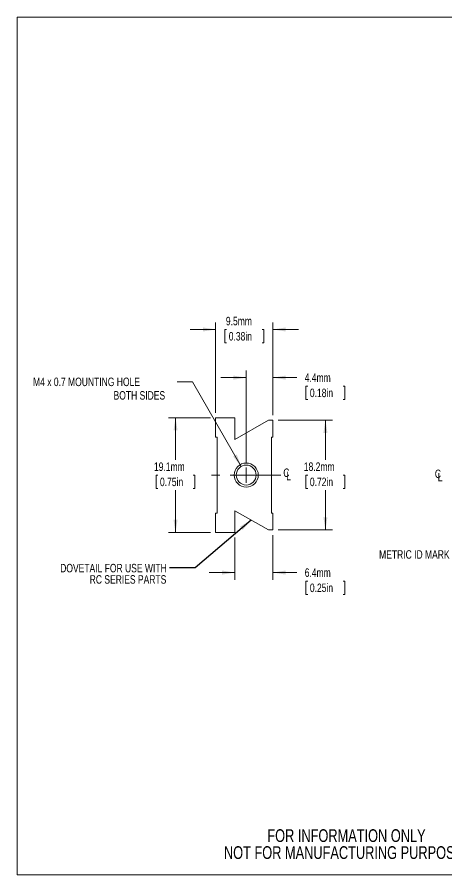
# Model space of a CAD drawing. Header units: millimetres. Extents: x 2 to 278, y 1 to 215.
# Drawn here: x 1.6 to 108.7, y 0.9 to 214.6 of the extents above; entities that cross this region are included whole.
import ezdxf

# ---------------------------------------------------------------- set-up
doc = ezdxf.new("R2010")
doc.units = ezdxf.units.MM
doc.linetypes.add('CENTERX2', pattern=[20.32, 12.7, -2.54, 2.54, -2.54])
doc.styles.add('SLDTEXTSTYLE0', font='TXT', dxfattribs={"width": 0.75})
doc.dimstyles.new('SLDDIMSTYLE1', dxfattribs={"dimtxt": 2.116667, "dimasz": 3.175, "dimexe": 0, "dimexo": 0.0625, "dimgap": 0.529167, "dimtad": 0, "dimtih": 1, "dimtoh": 1, "dimdec": 1, "dimlfac": 0.666667, "dimrnd": 1e-09, "dimzin": 12, "dimdsep": 46, "dimtxsty": 'SLDTEXTSTYLE0', "dimsah": 1, "dimcen": 0, "dimadec": 0, "dimazin": 3, "dimtfac": 1, "dimtdec": 1, "dimtofl": 0, "dimtmove": 0, "dimatfit": 3, "dimfxl": 1, "dimfrac": 2, "dimtolj": 1, "dimtzin": 12, "dimarcsym": 0})
doc.dimstyles.new('SLDDIMSTYLE2', dxfattribs={"dimtxt": 0.18, "dimasz": 3.175, "dimexe": 0, "dimexo": 0.0625, "dimgap": 0, "dimtad": 0, "dimtih": 1, "dimtoh": 1, "dimdec": 0, "dimrnd": 1e-09, "dimzin": 0, "dimdsep": 46, "dimtxsty": 'Standard', "dimsah": 1, "dimcen": 0.09, "dimadec": 0, "dimazin": 0, "dimtfac": 3.175, "dimtdec": 0, "dimtofl": 0, "dimtmove": 0, "dimatfit": 3, "dimfxl": 1, "dimfrac": 2, "dimtolj": 1, "dimtzin": 0, "dimarcsym": 0})
doc.dimstyles.new('SLDDIMSTYLE3', dxfattribs={"dimtxt": 2.116667, "dimasz": 3.175, "dimexe": 0, "dimexo": 0.0625, "dimgap": 0.529167, "dimtad": 0, "dimtih": 1, "dimtoh": 1, "dimdec": 1, "dimlfac": 0.666667, "dimrnd": 1e-09, "dimzin": 12, "dimdsep": 46, "dimtxsty": 'SLDTEXTSTYLE0', "dimsah": 1, "dimcen": 0.09, "dimadec": 0, "dimazin": 3, "dimtfac": 1, "dimtdec": 1, "dimtofl": 0, "dimtmove": 0, "dimatfit": 3, "dimfxl": 1, "dimfrac": 2, "dimtolj": 1, "dimtzin": 12, "dimarcsym": 0})
doc.dimstyles.new('SLDDIMSTYLE4', dxfattribs={"dimtxt": 2.116667, "dimasz": 3.175, "dimexe": 0, "dimexo": 0.0625, "dimgap": 0.529167, "dimtad": 0, "dimtih": 1, "dimtoh": 1, "dimdec": 1, "dimlfac": 0.666667, "dimrnd": 1e-09, "dimzin": 12, "dimdsep": 46, "dimtxsty": 'SLDTEXTSTYLE0', "dimsah": 1, "dimcen": 0.09, "dimadec": 0, "dimazin": 3, "dimtfac": 1, "dimtdec": 1, "dimtmove": 0, "dimatfit": 0, "dimfxl": 1, "dimfrac": 2, "dimtolj": 1, "dimtzin": 12, "dimarcsym": 0})

# ---------------------------------------------------------------- blocks, each defined once
blk = doc.blocks.new('SW_NOTE_2')
at = {"color": 0, "linetype": 'Continuous', "lineweight": 0, "char_height": 3.175, "attachment_point": 2, "style": 'SLDTEXTSTYLE0'}
for s, insert in [('FOR INFORMATION ONLY', (25.05, 4.09)), ('NOT FOR MANUFACTURING PURPOSES', (25.38, -0.14))]:
    blk.add_mtext(s, dxfattribs=dict(at, insert=insert))
blk = doc.blocks.new('_D_3')
at = {"color": 7, "linetype": 'Continuous', "lineweight": 0}
for p, q in [((130.26, 99.53), (117.93, 80.76)), ((117.93, 80.76), (114.12, 80.76))]:
    blk.add_line(p, q, dxfattribs=at)
blk.add_solid([(130.26, 99.53), (128.09, 97.15), (128.94, 96.6)], dxfattribs=at)
at = {"color": 7, "linetype": 'Continuous', "lineweight": 0, "insert": (91.81, 81.8), "char_height": 2.1167, "attachment_point": 1, "style": 'SLDTEXTSTYLE0'}
blk.add_mtext('METRIC ID MARK', dxfattribs=at)
blk = doc.blocks.new('SW_SYMBOL_MOD_CL')
at = {"color": 0, "linetype": 'Continuous', "lineweight": 0, "char_height": 783, "attachment_point": 5, "style": 'SLDTEXTSTYLE0'}
for s, insert in [('C', (400, 600)), ('L', (600, 300))]:
    blk.add_mtext(s, dxfattribs=dict(at, insert=insert))
blk = doc.blocks.new('_D_5')
at = {"color": 7, "linetype": 'Continuous', "lineweight": 0}
for p, q in [((66.62, 114.2), (80.2, 114.2)), ((78.43, 114.2), (78.43, 104.32)), ((74.01, 100.53), (73.58, 100.53)), ((73.58, 100.53), (73.58, 97.16)), ((82.84, 100.53), (83.27, 100.53)), ((83.27, 100.53), (83.27, 97.16)), ((73.58, 97.16), (74.01, 97.16)), ((78.43, 86.85), (78.43, 96.73)), ((83.27, 97.16), (82.84, 97.16)), ((66.62, 86.85), (80.2, 86.85))]:
    blk.add_line(p, q, dxfattribs=at)
for points in [[(78.43, 114.2), (77.92, 111.03), (78.93, 111.03)], [(78.43, 86.85), (78.93, 90.02), (77.92, 90.02)]]:
    blk.add_solid(points, dxfattribs=at)
at = {"color": 7, "linetype": 'Continuous', "lineweight": 0, "char_height": 2.117, "attachment_point": 1, "style": 'SLDTEXTSTYLE0'}
for s, insert in [('18.2mm', (73.04, 103.68)), ('0.72in', (74.55, 99.89))]:
    blk.add_mtext(s, dxfattribs=dict(at, insert=insert))
blk = doc.blocks.new('_D_6')
at = {"color": 7, "linetype": 'Continuous', "lineweight": 0}
for p, q in [((51.06, 136.81), (44.71, 136.81)), ((51.06, 116.08), (51.06, 138.59)), ((53.79, 136.81), (53.36, 136.81)), ((53.36, 136.81), (53.36, 133.45)), ((62.62, 136.81), (63.05, 136.81)), ((63.05, 136.81), (63.05, 133.45)), ((65.35, 115.47), (65.35, 138.59)), ((65.35, 136.81), (71.7, 136.81)), ((53.36, 133.45), (53.79, 133.45)), ((63.05, 133.45), (62.62, 133.45))]:
    blk.add_line(p, q, dxfattribs=at)
for points in [[(51.06, 136.81), (47.89, 137.32), (47.89, 136.31)], [(65.35, 136.81), (68.53, 136.31), (68.53, 137.32)]]:
    blk.add_solid(points, dxfattribs=at)
at = {"color": 7, "linetype": 'Continuous', "lineweight": 0, "char_height": 2.117, "attachment_point": 1, "style": 'SLDTEXTSTYLE0'}
for s, insert in [('9.5mm', (53.61, 139.97)), ('0.38in', (54.33, 136.18))]:
    blk.add_mtext(s, dxfattribs=dict(at, insert=insert))
blk = doc.blocks.new('_D_7')
at = {"color": 7, "linetype": 'Continuous', "lineweight": 0}
for p, q in [((58.68, 103.7), (58.68, 126.59)), ((65.35, 115.47), (65.35, 126.59)), ((58.68, 124.81), (52.33, 124.81)), ((65.35, 124.81), (71.27, 124.81)), ((74.01, 122.7), (73.58, 122.7)), ((73.58, 122.7), (73.58, 119.34)), ((82.84, 122.7), (83.27, 122.7)), ((83.27, 122.7), (83.27, 119.34)), ((73.58, 119.34), (74.01, 119.34)), ((83.27, 119.34), (82.84, 119.34))]:
    blk.add_line(p, q, dxfattribs=at)
for points in [[(58.68, 124.81), (55.51, 125.32), (55.51, 124.31)], [(65.35, 124.81), (68.53, 124.31), (68.53, 125.32)]]:
    blk.add_solid(points, dxfattribs=at)
at = {"color": 7, "linetype": 'Continuous', "lineweight": 0, "char_height": 2.117, "attachment_point": 1, "style": 'SLDTEXTSTYLE0'}
for s, insert in [('4.4mm', (73.26, 125.86)), ('0.18in', (74.55, 122.07))]:
    blk.add_mtext(s, dxfattribs=dict(at, insert=insert))
blk = doc.blocks.new('_D_8')
at = {"color": 7, "linetype": 'Continuous', "lineweight": 0}
for p, q in [((65.35, 85.58), (65.35, 74.46)), ((55.83, 84.97), (55.83, 74.46)), ((55.83, 76.24), (49.48, 76.24)), ((65.35, 76.24), (71.27, 76.24)), ((74.01, 74.13), (73.58, 74.13)), ((73.58, 74.13), (73.58, 70.76)), ((82.84, 74.13), (83.27, 74.13)), ((83.27, 74.13), (83.27, 70.76)), ((73.58, 70.76), (74.01, 70.76)), ((83.27, 70.76), (82.84, 70.76))]:
    blk.add_line(p, q, dxfattribs=at)
for points in [[(55.83, 76.24), (52.65, 76.75), (52.65, 75.73)], [(65.35, 76.24), (68.53, 75.73), (68.53, 76.75)]]:
    blk.add_solid(points, dxfattribs=at)
at = {"color": 7, "linetype": 'Continuous', "lineweight": 0, "char_height": 2.117, "attachment_point": 1, "style": 'SLDTEXTSTYLE0'}
for s, insert in [('6.4mm', (73.26, 77.28)), ('0.25in', (74.55, 73.49))]:
    blk.add_mtext(s, dxfattribs=dict(at, insert=insert))
blk = doc.blocks.new('_D_9')
at = {"color": 7, "linetype": 'Continuous', "lineweight": 0}
for p, q in [((49.79, 114.81), (39.29, 114.81)), ((41.06, 114.81), (41.06, 104.32)), ((36.65, 100.53), (36.22, 100.53)), ((36.22, 100.53), (36.22, 97.16)), ((45.48, 100.53), (45.91, 100.53)), ((45.91, 100.53), (45.91, 97.16)), ((36.22, 97.16), (36.65, 97.16)), ((41.06, 86.24), (41.06, 96.73)), ((45.91, 97.16), (45.48, 97.16)), ((49.79, 86.24), (39.29, 86.24))]:
    blk.add_line(p, q, dxfattribs=at)
for points in [[(41.06, 114.81), (40.56, 111.64), (41.57, 111.64)], [(41.06, 86.24), (41.57, 89.41), (40.56, 89.41)]]:
    blk.add_solid(points, dxfattribs=at)
at = {"color": 7, "linetype": 'Continuous', "lineweight": 0, "char_height": 2.117, "attachment_point": 1, "style": 'SLDTEXTSTYLE0'}
for s, insert in [('19.1mm', (35.68, 103.68)), ('0.75in', (37.18, 99.89))]:
    blk.add_mtext(s, dxfattribs=dict(at, insert=insert))
blk = doc.blocks.new('_D_10')
at = {"color": 7, "linetype": 'Continuous', "lineweight": 0}
for p, q in [((45.26, 123.77), (41.45, 123.77)), ((57.45, 102.67), (45.26, 123.77))]:
    blk.add_line(p, q, dxfattribs=at)
blk.add_solid([(57.45, 102.67), (56.3, 105.67), (55.42, 105.17)], dxfattribs=at)
at = {"color": 7, "linetype": 'Continuous', "lineweight": 0, "attachment_point": 1, "style": 'SLDTEXTSTYLE0'}
for s, insert, char_height in [('M4 x 0.7 MOUNTING HOLE', (5.54, 124.82), 2.1167), ('BOTH SIDES', (25.61, 121.45), 2.117)]:
    blk.add_mtext(s, dxfattribs=dict(at, insert=insert, char_height=char_height))
blk = doc.blocks.new('SW_NOTE_4')
at = {"color": 0, "linetype": 'Continuous', "lineweight": 0, "char_height": 2.1167, "attachment_point": 3, "style": 'SLDTEXTSTYLE0'}
for s, insert in [('DOVETAIL FOR USE WITH', (-0.73, 0.97)), ('RC SERIES PARTS', (-0.81, -1.85))]:
    blk.add_mtext(s, dxfattribs=dict(at, insert=insert))
blk = doc.blocks.new('SW_CENTERMARKSYMBOL_4')
at = {"color": 0, "linetype": 'Continuous', "lineweight": 0}
for q in [(-1.905, 0), (0, 1.905), (0, -1.905), (1.905, 0)]:
    blk.add_line((0, 0), q, dxfattribs=at)

msp = doc.modelspace()

# ---------------------------------------------------------------- linework, layer by layer
at = {"color": 7, "linetype": 'Continuous', "lineweight": 0}
for p, q in [((1.58, 214.65), (277.99, 214.65)), ((1.58, 214.65), (1.58, 0.9)), ((51.06, 114.81), (51.06, 110.01)), ((55.83, 114.81), (51.06, 114.81)), ((55.83, 109.42), (55.83, 114.81)), ((64.21, 114.2), (55.83, 109.42)), ((65.35, 114.2), (64.21, 114.2)), ((65.35, 110.01), (65.35, 114.2)), ((51.06, 110.01), (51.44, 110.01)), ((51.44, 110.01), (51.44, 91.04)), ((64.97, 110.01), (65.35, 110.01)), ((64.97, 91.04), (64.97, 110.01)), ((64.97, 105.48), (64.97, 105.48)), ((64.97, 105.33), (64.97, 105.33)), ((64.97, 104.65), (64.97, 104.65)), ((64.97, 103.21), (64.97, 103.21)), ((51.06, 91.04), (51.06, 86.24)), ((51.44, 91.04), (51.06, 91.04)), ((55.83, 91.64), (64.21, 86.85)), ((55.83, 86.24), (55.83, 91.64)), ((65.35, 91.04), (64.97, 91.04)), ((65.35, 86.85), (65.35, 91.04)), ((51.06, 86.24), (55.83, 86.24)), ((64.21, 86.85), (65.35, 86.85)), ((277.99, 0.9), (1.58, 0.9))]:
    msp.add_line(p, q, dxfattribs=at)
at = {"color": 7, "linetype": 'CENTERX2', "lineweight": 0}
msp.add_line((67.35, 100.53), (50, 100.53), dxfattribs=at)
at = {"color": 7, "linetype": 'Continuous', "lineweight": 0}
for radius in [3, 2.48]:
    msp.add_circle((58.68, 100.53), radius, dxfattribs=at)

# ---------------------------------------------------------------- block references
for name, p in [('SW_CENTERMARKSYMBOL_4', (58.68, 100.53)), ('SW_NOTE_4', (39.58, 77.43)), ('SW_NOTE_2', (58.62, 8.18))]:
    msp.add_blockref(name, p, dxfattribs=at)
at = {"color": 7, "linetype": 'Continuous', "lineweight": 0, "xscale": 0.0027037109, "yscale": 0.0027037109, "zscale": 0.0027037109}
for p in [(67.61, 99.47), (105.39, 99.2)]:
    msp.add_blockref('SW_SYMBOL_MOD_CL', p, dxfattribs=at)

# ---------------------------------------------------------------- dimensions: what is measured, and where the dimension line sits
at = {"color": 7, "linetype": 'Continuous', "lineweight": 0}
for base, p1, p2, picture, middle in [((65.35, 136.81), (51.06, 114.81), (65.35, 114.2), '_D_6', (58.21, 136.81)), ((65.35, 124.81), (58.68, 102.43), (65.35, 114.2), '_D_7', (78.43, 124.81)), ((55.82551637, 76.23848272), (65.35051637, 86.84808272), (55.82551637, 86.23848272), '_D_8', (78.42681299, 76.23848272))]:
    dim = msp.add_linear_dim(base=base, p1=p1, p2=p2, dimstyle='SLDDIMSTYLE4', dxfattribs=at)
    dim.commit()
    dim.dimension.update_dxf_attribs({"geometry": picture, "text_midpoint": middle, "dimtype": 160})
for p1, p2, text, picture, middle in [((59.92, 98.38), (57.45, 102.67), 'M4 x 0.7 MOUNTING HOLE\\PBOTH SIDES', '_D_10', (23.1, 123.77)), ((131.56, 101.52), (130.26, 99.53), 'METRIC ID MARK', '_D_3', (102.97, 80.76))]:
    dim = msp.add_diameter_dim_2p(p1=p1, p2=p2, text=text, dimstyle='SLDDIMSTYLE1', override={"dimpost": '<>'}, dxfattribs=at)
    dim.commit()
    dim.dimension.update_dxf_attribs({"geometry": picture, "text_midpoint": middle, "dimtype": 163})
for base, p1, p2, picture, middle in [((41.06301637, 114.81348272), (51.06301637, 86.23848272), (51.06301637, 114.81348272), '_D_9', (41.06301637, 100.52598272)), ((78.43, 86.85), (65.35, 114.2), (65.35, 86.85), '_D_5', (78.43, 100.53))]:
    dim = msp.add_linear_dim(base=base, p1=p1, p2=p2, angle=90, dimstyle='SLDDIMSTYLE3', dxfattribs=at)
    dim.commit()
    dim.dimension.update_dxf_attribs({"geometry": picture, "text_midpoint": middle, "dimtype": 160})

# ---------------------------------------------------------------- leaders
msp.add_leader([(59.88, 89.32), (45.93, 77.43), (39.58, 77.43)], dimstyle='SLDDIMSTYLE2', dxfattribs=at)

doc.saveas('drawing.dxf')
